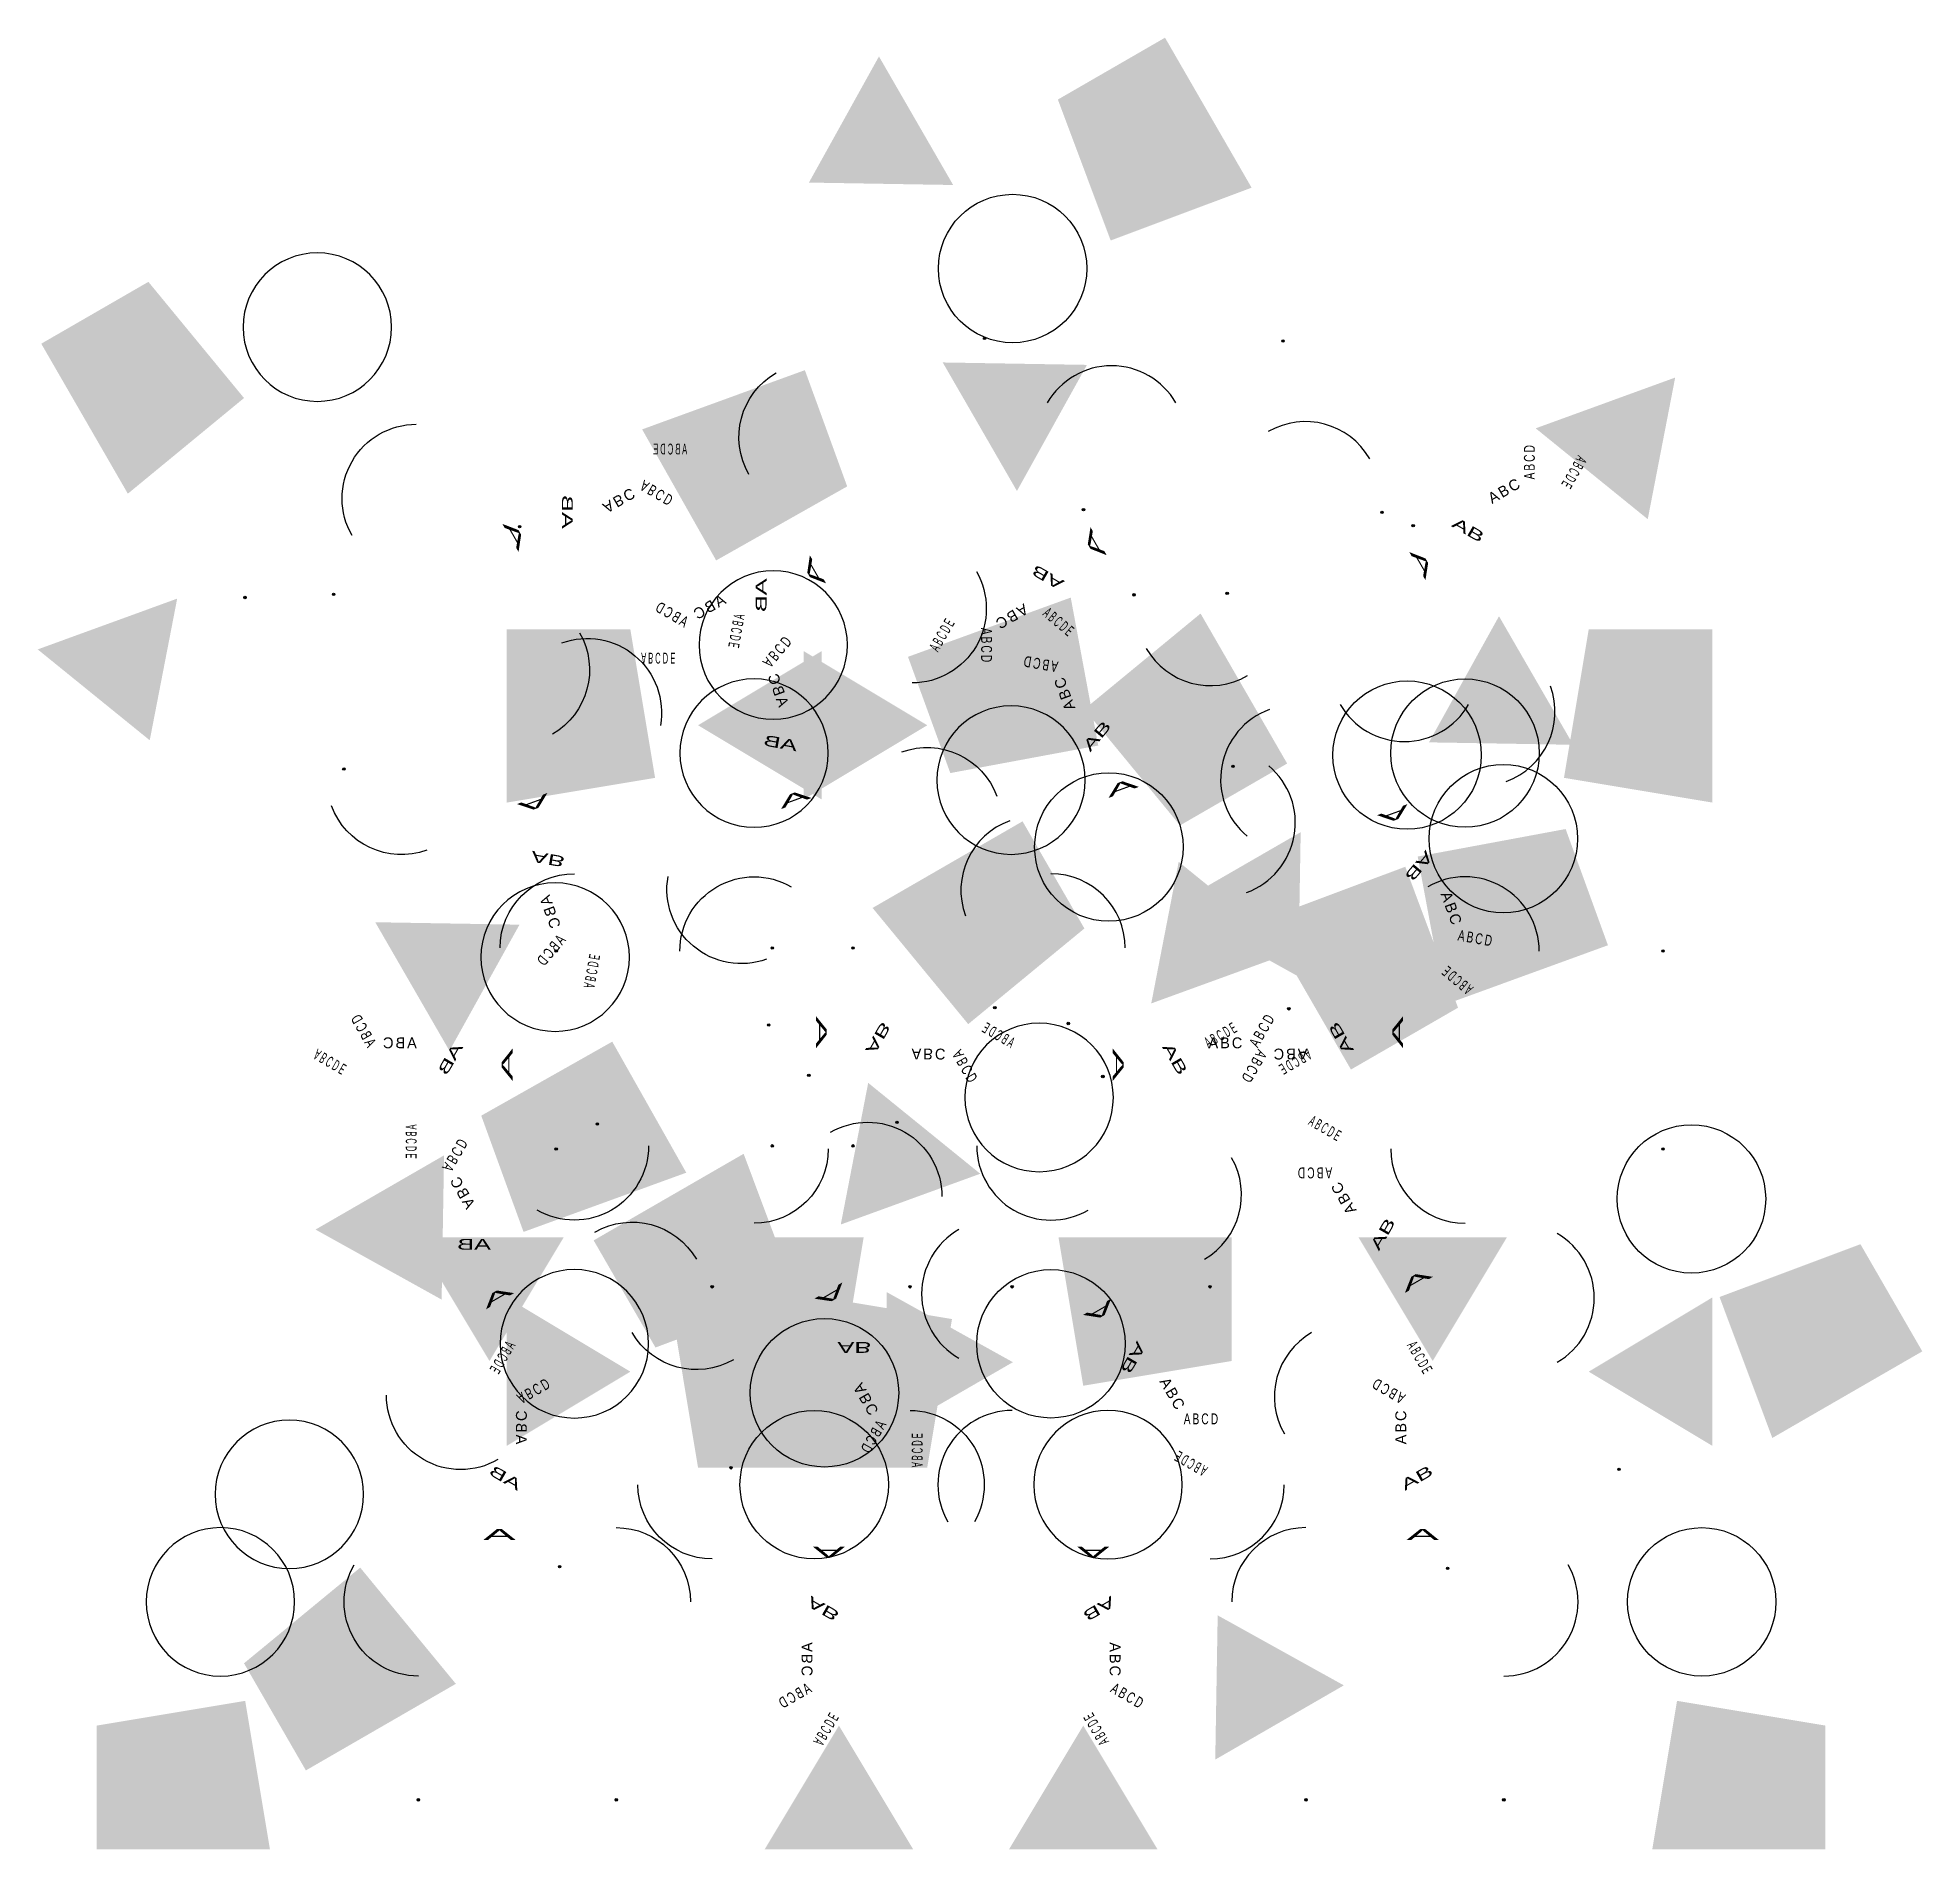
# Model space of a CAD drawing. Units: millimetres at full size, sheet at 1:200. Extents: x -39261 to 36915, y -40000 to 33220.
import ezdxf
from ezdxf.enums import TextEntityAlignment as Align

# ---------------------------------------------------------------- set-up
doc = ezdxf.new("R2010")
doc.units = ezdxf.units.MM
doc.header["$LTSCALE"] = 200
doc.header["$PDMODE"] = 32
doc.header["$PDSIZE"] = 100
doc.layers.add('0-0_\u3000本体', color=7, linetype='Continuous')
doc.layers.add('0-8_門型柱部', color=7, linetype='Continuous')

# ---------------------------------------------------------------- blocks, each defined once
blk = doc.blocks.new('BLK')
at = {"layer": '0-0_\u3000本体', "color": 6}
blk.add_circle((11937.5, -2368.1), 3000, dxfattribs=at)
at = {"layer": '0-0_\u3000本体', "color": 3}
blk.add_arc((-4062.5, -2368.1), 3000, 90, 180, dxfattribs=at)
at = {"layer": '0-0_\u3000本体', "color": 2}
blk.add_arc((3937.5, -2368.1), 3000, 270, 30, dxfattribs=at)
at = {"layer": '0-0_\u3000本体', "color": 3}
blk.add_point((-4062.5, -10368.1), dxfattribs=at)
at = {"layer": '0-0_\u3000本体', "color": 2}
blk.add_point((3937.5, -10368.1), dxfattribs=at)
at = {"layer": '0-0_\u3000本体', "color": 6}
blk.add_solid([(9937.5, -12368.1), (16937.5, -12368.1), (10937.5, -6368.1), (16937.5, -7368.1)], dxfattribs=at)
at = {"layer": '0-0_\u3000本体', "color": 2}
blk.add_solid([(-16062.5, -12368.1), (-10062.5, -12368.1), (-13062.5, -7368.1)], dxfattribs=at)
at = {"layer": '0-0_\u3000本体', "width": 1.75}
blk.add_text('AB', height=439.9, rotation=30, dxfattribs=at).set_placement((0, 2000), align=Align.BOTTOM_LEFT)
at = {"layer": '0-0_\u3000本体', "width": 3.35}
blk.add_text('A', height=439.9, dxfattribs=at).set_placement((0, 0), align=Align.BOTTOM_LEFT)
at = {"layer": '0-0_\u3000本体', "char_height": 439.9, "attachment_point": 7}
for s, insert, rotation in [('\\T1.39;\\W0.5;ABCDE', (0, 8000), 300), ('\\T1.29;\\W0.7;ABCD', (0, 6000), 150), ('\\T1.2;ABC', (0, 4000), 90)]:
    blk.add_mtext(s, dxfattribs=dict(at, insert=insert, rotation=rotation))

msp = doc.modelspace()

# ---------------------------------------------------------------- block references
at = {"layer": '0-8_門型柱部', "xscale": -1, "yscale": -1}
for p, rotation in [((4062.5, 12368.1), 300), ((4062.5, 2368.1), 200), ((4062.5, -7631.9), 90), ((4062.5, -17631.9), 30)]:
    msp.add_blockref('BLK', p, dxfattribs=dict(at, rotation=rotation))
at = {"layer": '0-8_門型柱部', "yscale": -1}
for p, rotation in [((-7937.5, 12368.1), 300), ((-7937.5, 2368.1), 200), ((-7937.5, -7631.9), 90), ((-7937.5, -17631.9), 30)]:
    msp.add_blockref('BLK', p, dxfattribs=dict(at, rotation=rotation))
at = {"layer": '0-8_門型柱部', "xscale": -1}
for p, rotation in [((-19937.5, 12368.1), 300), ((-19937.5, 2368.1), 200), ((-19937.5, -7631.9), 90), ((-19937.5, -17631.9), 30)]:
    msp.add_blockref('BLK', p, dxfattribs=dict(at, rotation=rotation))
at = {"layer": '0-8_門型柱部'}
for p, rotation in [((16062.5, 12368.1), 300), ((16062.5, 2368.1), 200), ((16062.5, -7631.9), 90), ((16062.5, -17631.9), 30)]:
    msp.add_blockref('BLK', p, dxfattribs=dict(at, rotation=rotation))
at = {"layer": '0-8_門型柱部', "yscale": -1}
msp.add_blockref('BLK', (-7937.5, -27631.9), dxfattribs=at)
at = {"layer": '0-8_門型柱部', "xscale": -1, "yscale": -1}
msp.add_blockref('BLK', (4062.5, -27631.9), dxfattribs=at)
at = {"layer": '0-8_門型柱部', "xscale": -1}
msp.add_blockref('BLK', (-19937.5, -27631.9), dxfattribs=at)
at = {"layer": '0-8_門型柱部'}
msp.add_blockref('BLK', (16062.5, -27631.9), dxfattribs=at)

doc.saveas('drawing.dxf')
